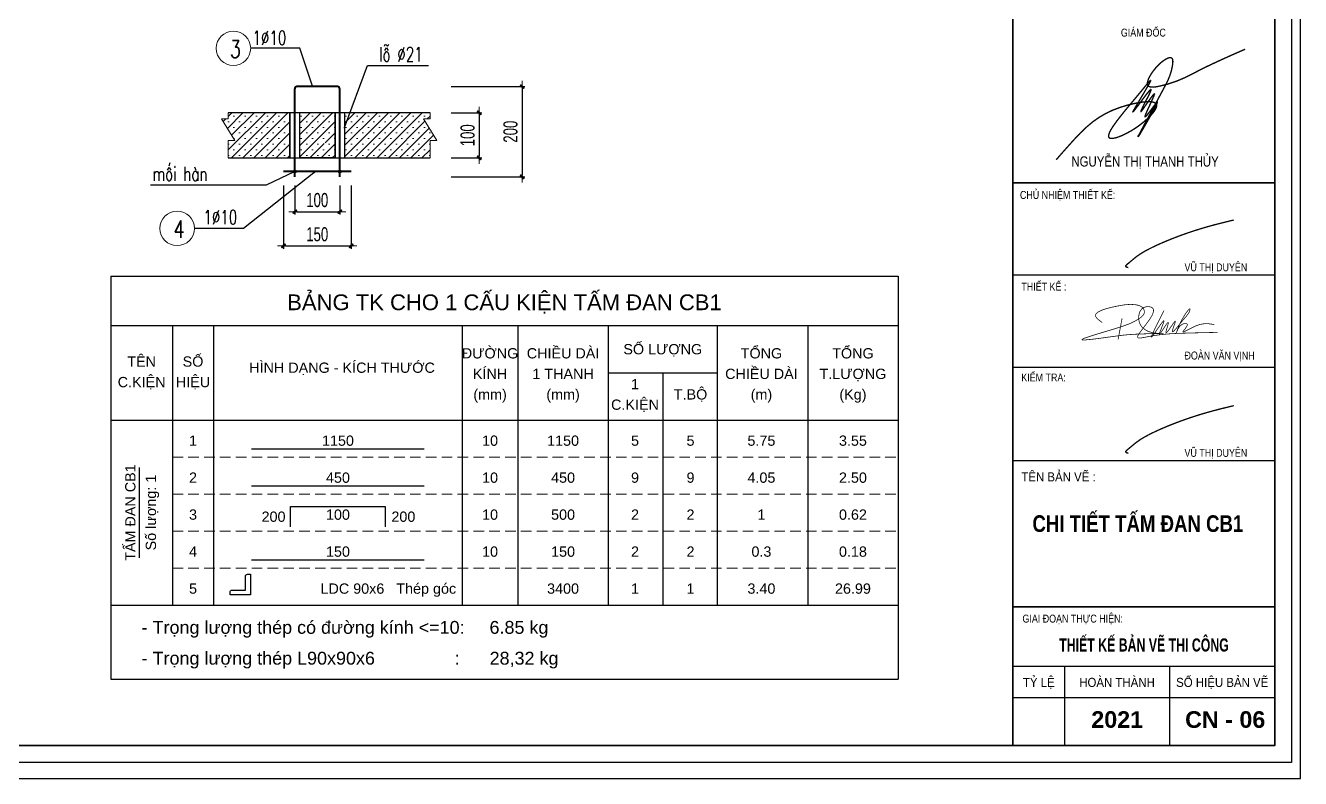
# Model space of a CAD drawing. Header units: inches. Extents: x -676 to 53517, y -16349 to 46516.
# Drawn here: x 47514 to 52041, y -9546 to -6871 of the extents above; entities that cross this region are included whole.
import ezdxf
from ezdxf.enums import TextEntityAlignment as Align

# ---------------------------------------------------------------- set-up
doc = ezdxf.new("R2010")
doc.units = ezdxf.units.IN
doc.header["$MEASUREMENT"] = 0
doc.linetypes.add('HIDDEN', pattern=[0.375, 0.25, -0.125])
for name, color, linetype in [('BT7-THAY', 7, 'Continuous'), ('ENTTNTHIETKE1', 2, 'Continuous'), ('GHICHU', 7, 'Continuous'), ('KHUNGTEN', 5, 'Continuous'), ('T.bao', 6, 'Continuous'), ('TXT', 5, 'Continuous')]:
    doc.layers.add(name, color=color, linetype=linetype)
for name, color, linetype, lineweight in [('ISO', 153, 'Continuous', 13), ('LC Dim', 8, 'Continuous', 18), ('LC Hatch', 252, 'Continuous', 9), ('LC ISO', 153, 'Continuous', 13), ('LC MANH DUT', 35, 'HIDDEN', 5), ('LC Net dam 1', 30, 'Continuous', 30), ('LC Net dam2', 6, 'Continuous', 40), ('LC Net manh', 9, 'Continuous', 5), ('LC Net thay', 7, 'Continuous', 25), ('LC Text1', 3, 'Continuous', 20), ('LC Text2', 7, 'Continuous', 25), ('THEP', 1, 'Continuous', 35)]:
    doc.layers.add(name, color=color, linetype=linetype, lineweight=lineweight)
doc.styles.add('Hoa', font='micross.ttf')
doc.styles.add('HOATBIF', font='hoatbif.shx', dxfattribs={"width": 0.7})
doc.styles.add('LC 3', font='vnsimli.shx', dxfattribs={"width": 0.75})
doc.styles.add('T2', font='', dxfattribs={"width": 0.8})
doc.styles.add('THANG2', font='')
doc.styles.add('THUONG', font='', dxfattribs={"height": 40})
doc.styles.add('VnAvantH-B', font='')
doc.styles.get('T2').set_extended_font_data('.VnArialH')
doc.styles.get('THANG2').set_extended_font_data('.VnHelvetInsH', bold=True)
doc.styles.get('THUONG').set_extended_font_data('.VnArial')
doc.styles.get('VnAvantH-B').set_extended_font_data('.VnAvantH', bold=True)
doc.dimstyles.new('1-100(1-25)', dxfattribs={"dimscale": 25, "dimtxt": 2.5, "dimasz": 0.35, "dimexe": 0.5, "dimexo": 0, "dimgap": 0.8, "dimtad": 1, "dimdec": 0, "dimzin": 0, "dimdsep": 46, "dimtxsty": 'HOATBIF', "dimblk1": 'DOT', "dimblk2": 'DOT', "dimsah": 1, "dimcen": -1, "dimdle": 1, "dimclrd": 256, "dimclre": 256, "dimclrt": 4, "dimadec": 3, "dimazin": 2, "dimtfac": 0.333333, "dimtdec": 0, "dimtix": 1, "dimtmove": 2, "dimatfit": 3, "dimldrblk": 'DOT', "dimfxl": 1, "dimtvp": 0.833333, "dimtolj": 1, "dimtzin": 0, "dimarcsym": 0})

# ---------------------------------------------------------------- blocks, each defined once
blk = doc.blocks.new('DOT')
at = {"layer": 'LC Dim'}
blk.add_line((-3, 0), (3, 0), dxfattribs=at)
at = {"layer": 'LC Dim', "color": 4}
blk.add_line((-1, -1), (1, 1), dxfattribs=at)
blk.add_lwpolyline([(0.5, 1), (-1, -0.5), (-0.5, -1), (1, 0.5)], close=True, dxfattribs=at)
blk = doc.blocks.new('*D814')
at = {"layer": 'Defpoints', "color": 0, "transparency": 16777216}
for p in [(49025.4, -7181.2), (49025.4, -7341.2), (49124.9, -7341.2)]:
    blk.add_point(p, dxfattribs=at)
at = {"layer": 'LC Dim', "lineweight": -2, "transparency": 16777216}
for p, q in [((49025.4, -7181.2), (49134.9, -7181.2)), ((49124.9, -7188.2), (49124.9, -7334.2)), ((49025.4, -7341.2), (49134.9, -7341.2))]:
    blk.add_line(p, q, dxfattribs=at)
at = {"layer": 'LC Dim', "lineweight": -2, "transparency": 16777216, "xscale": 7, "yscale": 7, "zscale": 7}
for p, rotation in [((49124.9, -7181.2), 90), ((49124.9, -7341.2), 270)]:
    blk.add_blockref('DOT', p, dxfattribs=dict(at, rotation=rotation))
at = {"layer": 'LC Dim', "color": 4, "transparency": 16777216, "insert": (49083.9, -7261.2), "char_height": 50, "attachment_point": 5, "rotation": 90, "style": 'HOATBIF'}
blk.add_mtext('\\A1;100', dxfattribs=at)
blk = doc.blocks.new('_Dot')
at = {"color": 0, "linetype": 'ByBlock', "lineweight": -2}
blk.add_line((-0.5, 0), (-1, 0), dxfattribs=at)
at = {"color": 0, "linetype": 'ByBlock', "const_width": 0.5}
blk.add_lwpolyline([(-0.25, 0, 1), (0.25, 0, 1)], format="xyb", close=True, dxfattribs=at)
blk = doc.blocks.new('*D781')
at = {"layer": 'Defpoints', "color": 0, "transparency": 16777216}
for p in [(49025.4, -7088.5), (49025.4, -7408.5), (49277.3, -7408.5)]:
    blk.add_point(p, dxfattribs=at)
at = {"layer": 'LC Dim', "lineweight": -2, "transparency": 16777216}
for p, q in [((49025.4, -7088.5), (49287.3, -7088.5)), ((49277.3, -7095.5), (49277.3, -7401.5)), ((49025.4, -7408.5), (49287.3, -7408.5))]:
    blk.add_line(p, q, dxfattribs=at)
at = {"layer": 'LC Dim', "lineweight": -2, "transparency": 16777216, "xscale": 7, "yscale": 7, "zscale": 7}
for p, rotation in [((49277.3, -7088.5), 90), ((49277.3, -7408.5), 270)]:
    blk.add_blockref('DOT', p, dxfattribs=dict(at, rotation=rotation))
at = {"layer": 'LC Dim', "color": 4, "transparency": 16777216, "insert": (49236.3, -7248.5), "char_height": 50, "attachment_point": 5, "rotation": 90, "style": 'HOATBIF'}
blk.add_mtext('\\A1;200', dxfattribs=at)
blk = doc.blocks.new('*D782')
at = {"layer": 'Defpoints', "color": 0, "transparency": 16777216}
for p in [(48470, -7439.6), (48630, -7439.6), (48630, -7532.6)]:
    blk.add_point(p, dxfattribs=at)
at = {"layer": 'LC Dim', "lineweight": -2, "transparency": 16777216}
for p, q in [((48470, -7439.6), (48470, -7542.6)), ((48630, -7439.6), (48630, -7542.6)), ((48477, -7532.6), (48623, -7532.6))]:
    blk.add_line(p, q, dxfattribs=at)
at = {"layer": 'LC Dim', "lineweight": -2, "transparency": 16777216, "xscale": 7, "yscale": 7, "zscale": 7, "rotation": 180}
blk.add_blockref('DOT', (48470, -7532.6), dxfattribs=at)
at = {"layer": 'LC Dim', "lineweight": -2, "transparency": 16777216, "xscale": 7, "yscale": 7, "zscale": 7}
blk.add_blockref('DOT', (48630, -7532.6), dxfattribs=at)
at = {"layer": 'LC Dim', "color": 4, "transparency": 16777216, "insert": (48550, -7491.6), "char_height": 50, "attachment_point": 5, "style": 'HOATBIF'}
blk.add_mtext('\\A1;100', dxfattribs=at)
blk = doc.blocks.new('*D783')
at = {"layer": 'Defpoints', "color": 0, "transparency": 16777216}
for p in [(48430, -7439.6), (48670, -7439.6), (48670, -7654.1)]:
    blk.add_point(p, dxfattribs=at)
at = {"layer": 'LC Dim', "lineweight": -2, "transparency": 16777216}
for p, q in [((48430, -7439.6), (48430, -7664.1)), ((48670, -7439.6), (48670, -7664.1)), ((48437, -7654.1), (48663, -7654.1))]:
    blk.add_line(p, q, dxfattribs=at)
at = {"layer": 'LC Dim', "lineweight": -2, "transparency": 16777216, "xscale": 7, "yscale": 7, "zscale": 7, "rotation": 180}
blk.add_blockref('DOT', (48430, -7654.1), dxfattribs=at)
at = {"layer": 'LC Dim', "lineweight": -2, "transparency": 16777216, "xscale": 7, "yscale": 7, "zscale": 7}
blk.add_blockref('DOT', (48670, -7654.1), dxfattribs=at)
at = {"layer": 'LC Dim', "color": 4, "transparency": 16777216, "insert": (48550, -7613.1), "char_height": 50, "attachment_point": 5, "style": 'HOATBIF'}
blk.add_mtext('\\A1;150', dxfattribs=at)
blk = doc.blocks.new('chu ki Miss Duyen')
at = {"layer": 'ISO', "ltscale": 2, "const_width": 40}
blk.add_lwpolyline([(843, 225), (838, 225), (836, 225), (834, 225), (832, 225), (830, 226), (828, 226), (827, 226), (826, 226), (825, 226), (824, 226), (823, 226), (821, 226), (820, 227), (819, 227), (818, 227), (817, 227), (816, 227), (815, 227), (814, 227), (813, 228), (812, 228), (810, 228), (809, 228), (808, 228), (807, 229), (806, 229), (805, 229), (804, 229), (803, 230), (801, 230), (800, 230), (799, 230), (798, 231), (797, 231), (795, 231), (794, 232), (793, 232), (792, 232), (791, 233), (789, 233), (788, 233), (787, 234), (786, 234), (785, 235), (783, 235), (782, 235), (781, 236), (780, 236), (779, 237), (778, 237), (777, 238), (776, 238), (776, 238), (775, 238), (775, 239), (774, 239), (774, 239), (773, 239), (773, 240), (772, 240), (771, 240), (771, 240), (770, 241), (770, 241), (769, 241), (769, 242), (768, 242), (768, 242), (767, 242), (767, 243), (766, 243), (766, 243), (765, 244), (765, 244), (765, 244), (764, 245), (764, 245), (763, 245), (763, 246), (762, 246), (762, 246), (762, 247), (761, 247), (761, 247), (760, 248), (760, 248), (760, 248), (759, 249), (759, 249), (759, 249), (758, 250), (758, 250), (758, 250), (758, 251), (757, 251), (757, 251), (757, 252), (756, 252), (756, 253), (756, 253), (756, 253), (756, 254), (755, 254), (755, 255), (755, 255), (755, 255), (755, 256), (755, 256), (754, 257), (754, 257), (754, 257), (754, 258), (754, 258), (754, 259), (754, 259), (754, 260), (754, 260), (754, 260), (754, 261), (754, 261), (754, 262), (754, 262), (754, 263), (754, 263), (754, 263), (754, 264), (754, 264), (754, 265), (754, 265), (754, 266), (754, 266), (754, 267), (754, 267), (755, 268), (755, 268), (755, 269), (755, 269), (755, 270), (755, 270), (755, 270), (756, 271), (756, 271), (756, 272), (756, 272), (756, 273), (757, 273), (757, 274), (757, 274), (757, 275), (758, 275), (758, 276), (758, 276), (758, 277), (759, 277), (759, 278), (759, 278), (759, 279), (760, 279), (760, 280), (760, 280), (761, 281), (761, 281), (761, 282), (762, 282), (762, 283), (762, 283), (763, 284), (763, 284), (763, 285), (764, 285), (764, 286), (764, 286), (765, 287), (766, 288), (767, 289), (767, 290), (768, 291), (769, 293), (770, 294), (771, 295), (771, 296), (772, 297), (773, 298), (774, 299), (775, 300), (776, 301), (777, 302), (778, 303), (778, 304), (780, 306), (781, 307), (782, 308), (783, 309), (784, 310), (785, 311), (786, 312), (786, 312), (787, 313), (788, 314), (789, 315), (790, 316), (791, 317), (792, 318), (792, 319), (793, 320), (794, 321), (795, 322), (796, 323), (797, 324), (797, 324), (798, 325), (799, 326), (800, 327), (801, 328), (801, 329), (802, 330), (803, 330), (804, 331), (805, 332), (805, 333), (806, 334), (807, 335), (808, 336), (808, 336), (809, 337), (810, 338), (811, 339), (811, 340), (812, 340), (813, 341), (814, 343), (816, 344), (817, 346), (819, 348), (820, 349), (822, 351), (823, 352), (824, 354), (826, 355), (827, 357), (829, 358), (830, 360), (831, 361), (834, 364), (840, 370), (842, 372), (845, 376), (848, 379), (851, 382), (853, 386), (856, 389), (859, 392), (862, 395), (865, 398), (867, 401), (870, 404), (873, 407), (876, 411), (879, 414), (882, 417), (885, 420), (887, 423), (890, 427), (893, 430), (896, 433), (899, 436), (902, 440), (905, 443), (908, 446), (911, 449), (914, 453), (917, 456), (920, 459), (923, 462), (926, 466), (928, 469), (931, 472), (934, 476), (937, 479), (940, 482), (943, 486), (946, 489), (949, 492), (953, 495), (956, 499), (959, 502), (962, 505), (965, 509), (968, 512), (971, 515), (974, 519), (977, 522), (980, 525), (983, 529), (986, 532), (989, 535), (992, 538), (996, 542), (999, 545), (1002, 548), (1005, 552), (1008, 555), (1011, 558), (1014, 561), (1017, 565), (1021, 568), (1024, 571), (1027, 574), (1030, 578), (1033, 581), (1036, 584), (1040, 587), (1043, 591), (1046, 594), (1049, 596), (1052, 600), (1056, 603), (1059, 606), (1062, 610), (1065, 613), (1069, 616), (1072, 619), (1075, 622), (1078, 625), (1082, 628), (1085, 631), (1088, 634), (1091, 637), (1095, 640), (1098, 643), (1101, 646), (1105, 649), (1108, 652), (1111, 655), (1114, 658), (1118, 661), (1121, 664), (1124, 667), (1128, 670), (1131, 673), (1134, 676), (1138, 679), (1141, 682), (1144, 685), (1148, 688), (1151, 691), (1154, 694), (1158, 697), (1161, 700), (1165, 702), (1168, 705), (1171, 708), (1175, 711), (1178, 714), (1182, 717), (1185, 720), (1188, 722), (1192, 725), (1195, 728), (1199, 731), (1202, 734), (1205, 736), (1209, 739), (1212, 742), (1216, 745), (1219, 747), (1223, 750), (1226, 753), (1229, 756), (1233, 758), (1236, 761), (1240, 764), (1243, 767), (1247, 769), (1250, 772), (1254, 775), (1257, 777), (1261, 780), (1264, 783), (1268, 785), (1271, 788), (1275, 791), (1278, 793), (1282, 796), (1285, 799), (1289, 801), (1292, 804), (1296, 807), (1299, 809), (1303, 812), (1306, 815), (1310, 817), (1313, 820), (1317, 822), (1320, 825), (1324, 828), (1327, 830), (1331, 833), (1335, 835), (1338, 838), (1342, 840), (1345, 843), (1349, 846), (1352, 848), (1356, 851), (1360, 853), (1363, 856), (1367, 858), (1370, 861), (1374, 863), (1377, 866), (1381, 868), (1385, 871), (1392, 876), (1399, 881), (1406, 886), (1413, 891), (1421, 896), (1428, 901), (1435, 906), (1442, 911), (1447, 915), (1457, 921), (1464, 926), (1471, 931), (1479, 936), (1486, 941), (1493, 946), (1501, 950), (1508, 955), (1515, 960), (1523, 965), (1530, 970), (1537, 975), (1545, 980), (1552, 984), (1559, 989), (1567, 994), (1574, 999), (1582, 1004), (1589, 1008), (1596, 1013), (1604, 1018), (1611, 1023), (1619, 1028), (1626, 1032), (1634, 1037), (1641, 1042), (1648, 1046), (1656, 1051), (1663, 1056), (1671, 1061), (1678, 1065), (1686, 1070), (1693, 1075), (1701, 1079), (1708, 1084), (1716, 1089), (1723, 1093), (1731, 1098), (1738, 1103), (1746, 1107), (1753, 1112), (1761, 1116), (1769, 1121), (1776, 1126), (1784, 1130), (1791, 1135), (1799, 1139), (1806, 1144), (1814, 1148), (1822, 1153), (1829, 1158), (1837, 1162), (1844, 1167), (1852, 1171), (1860, 1176), (1867, 1180), (1875, 1185), (1882, 1189), (1890, 1194), (1898, 1198), (1905, 1203), (1913, 1207), (1921, 1212), (1928, 1216), (1936, 1220), (1943, 1225), (1951, 1229), (1959, 1234), (1964, 1237), (1974, 1243), (1982, 1247), (1989, 1251), (1997, 1256), (2005, 1260), (2012, 1265), (2020, 1269), (2028, 1273), (2036, 1278), (2043, 1282), (2051, 1286), (2059, 1291), (2066, 1295), (2074, 1299), (2082, 1304), (2089, 1308), (2097, 1312), (2105, 1317), (2113, 1321), (2120, 1325), (2128, 1330), (2136, 1334), (2144, 1338), (2151, 1342), (2159, 1347), (2167, 1351), (2175, 1355), (2182, 1359), (2190, 1364), (2198, 1368), (2206, 1372), (2213, 1376), (2221, 1381), (2229, 1385), (2237, 1389), (2244, 1393), (2252, 1397), (2260, 1402), (2268, 1406), (2276, 1410), (2283, 1414), (2291, 1418), (2299, 1422), (2307, 1426), (2315, 1431), (2322, 1435), (2330, 1439), (2338, 1443), (2346, 1447), (2354, 1451), (2361, 1455), (2369, 1459), (2377, 1464), (2385, 1468), (2393, 1472), (2401, 1476), (2408, 1480), (2416, 1484), (2424, 1488), (2432, 1492), (2440, 1496), (2448, 1500), (2456, 1504), (2463, 1508), (2471, 1512), (2479, 1516), (2487, 1520), (2495, 1524), (2503, 1528), (2511, 1532), (2519, 1536), (2526, 1540), (2534, 1544), (2542, 1548), (2550, 1552), (2558, 1556), (2566, 1560), (2574, 1564), (2582, 1568), (2590, 1572), (2598, 1575), (2606, 1579), (2613, 1583), (2621, 1587), (2629, 1591), (2637, 1595), (2645, 1599), (2653, 1603), (2661, 1607), (2669, 1610), (2677, 1614), (2685, 1618), (2693, 1622), (2701, 1626), (2709, 1630), (2717, 1633), (2725, 1637), (2733, 1641), (2741, 1645), (2749, 1649), (2756, 1652), (2764, 1656), (2772, 1660), (2780, 1664), (2788, 1668), (2796, 1671), (2804, 1675), (2812, 1679), (2820, 1683), (2828, 1686), (2836, 1690), (2844, 1694), (2852, 1698), (2860, 1701), (2868, 1705), (2876, 1709), (2884, 1712), (2892, 1716), (2900, 1720), (2908, 1723), (2916, 1727), (2925, 1731), (2933, 1734), (2941, 1738), (2949, 1742), (2957, 1745), (2965, 1749), (2973, 1753), (2981, 1756), (2989, 1760), (2997, 1763), (3005, 1767), (3013, 1771), (3021, 1774), (3029, 1778), (3037, 1781), (3045, 1785), (3053, 1789), (3061, 1792), (3069, 1796), (3078, 1799), (3086, 1803), (3094, 1806), (3102, 1810), (3110, 1813), (3118, 1817), (3126, 1820), (3134, 1824), (3142, 1827), (3150, 1831), (3156, 1833), (3167, 1838), (3175, 1841), (3183, 1845), (3191, 1848), (3199, 1852), (3207, 1855), (3215, 1859), (3223, 1862), (3232, 1866), (3240, 1869), (3248, 1873), (3256, 1876), (3264, 1879), (3272, 1883), (3280, 1886), (3288, 1890), (3297, 1893), (3305, 1896), (3313, 1900), (3321, 1903), (3329, 1907), (3337, 1910), (3345, 1913), (3354, 1917), (3362, 1920), (3370, 1923), (3378, 1927), (3386, 1930), (3394, 1933), (3403, 1937), (3411, 1940), (3419, 1944), (3427, 1947), (3435, 1950), (3452, 1957), (3468, 1963), (3484, 1970), (3501, 1977), (3517, 1983), (3534, 1990), (3550, 1996), (3566, 2003), (3583, 2009), (3599, 2016), (3616, 2022), (3632, 2029), (3648, 2035), (3665, 2042), (3681, 2048), (3698, 2055), (3714, 2061), (3731, 2068), (3747, 2074), (3763, 2081), (3780, 2087), (3796, 2093), (3813, 2100), (3828, 2106)], dxfattribs=at)
blk = doc.blocks.new('doan van vinh')
at = {"layer": 'LC ISO', "const_width": 30}
for points in [[(-1826, 454), (-1884, 496), (-1940, 539), (-1991, 580), (-2035, 621), (-2054, 641), (-2069, 661), (-2082, 681), (-2094, 703), (-2098, 718), (-2101, 737), (-2100, 755), (-2097, 773), (-2090, 790), (-2080, 807), (-2067, 823), (-2052, 840), (-2034, 855), (-2013, 871), (-1991, 886), (-1966, 901), (-1911, 929), (-1850, 956), (-1782, 981), (-1710, 1005), (-1635, 1028), (-1557, 1049), (-1400, 1087), (-1322, 1104), (-1246, 1120), (-1179, 1133), (-1106, 1147), (-1041, 1158), (-980, 1168), (-921, 1177), (-863, 1183), (-750, 1191), (-694, 1193), (-636, 1192), (-577, 1189), (-541, 1186), (-453, 1176), (-390, 1164), (-329, 1147), (-300, 1137), (-272, 1124), (-245, 1109), (-221, 1092), (-198, 1073), (-177, 1052), (-162, 1032), (-143, 1001), (-131, 972), (-122, 943), (-117, 912), (-115, 883), (-116, 868), (-126, 826), (-137, 799), (-152, 774), (-169, 750), (-190, 727), (-237, 684), (-289, 645), (-344, 608), (-397, 575), (-449, 543), (-501, 514), (-603, 462), (-706, 415), (-813, 372), (-869, 351), (-927, 330), (-988, 309), (-1076, 280), (-1119, 267), (-1189, 244), (-1262, 222), (-1337, 199), (-1492, 151), (-1809, 56), (-1964, 9), (-2039, -14), (-2112, -36), (-2182, -58), (-2250, -79), (-2313, -99), (-2373, -118), (-2428, -137), (-2478, -154), (-2523, -171), (-2562, -186), (-2595, -199), (-2622, -212), (-2641, -223), (-2652, -232), (-2656, -239), (-2655, -243), (-2651, -245), (-2645, -247), (-2638, -249), (-2616, -251), (-2586, -252), (-2549, -251), (-2506, -249), (-2456, -245), (-2402, -240), (-2342, -234), (-2278, -227), (-2211, -220), (-2141, -211), (-2068, -202), (-1917, -183), (-1764, -162), (-1612, -141), (-1539, -131), (-1467, -121), (-1394, -111), (-1334, -103), (-1272, -95), (-1213, -87), (-1101, -72), (-994, -60), (-891, -48), (-786, -39), (-677, -30), (-619, -26), (-560, -22), (-497, -19), (-432, -16), (-363, -13), (-290, -10), (-173, -5), (-131, -4), (-44, -1), (44, 1), (221, 6), (306, 8), (386, 10), (459, 11), (493, 12), (524, 13), (553, 13), (579, 14), (602, 14), (622, 15), (638, 15), (651, 15), (659, 15), (664, 15), (664, 15), (660, 15), (655, 15), (637, 14), (619, 14), (597, 14), (572, 14), (543, 14), (512, 15), (478, 16), (407, 20), (331, 27), (244, 40), (182, 54), (113, 73), (47, 97), (-14, 126), (-71, 158), (-123, 195), (-171, 235), (-213, 279), (-250, 327), (-281, 378), (-307, 432), (-326, 490), (-343, 574), (-347, 614), (-347, 680), (-340, 746), (-326, 811), (-306, 873), (-293, 903), (-278, 931), (-261, 958), (-243, 983), (-222, 1006), (-200, 1027), (-176, 1046), (-150, 1062), (-123, 1075), (-92, 1086), (-61, 1094), (-29, 1099), (4, 1102), (36, 1103), (68, 1101), (98, 1097), (127, 1091), (153, 1083), (169, 1077), (196, 1063), (213, 1050), (227, 1035), (239, 1020), (247, 1002), (253, 984), (256, 964), (257, 942), (255, 920), (252, 896), (246, 872), (238, 846), (228, 819), (202, 763), (171, 703), (133, 641), (91, 576), (45, 509), (-4, 441), (-109, 301), (-229, 144), (-268, 92), (-316, 25), (-337, -6), (-355, -36), (-370, -63), (-381, -88), (-388, -111), (-390, -130), (-387, -146), (-382, -155), (-364, -167), (-344, -172), (-319, -174), (-291, -173), (-259, -170), (-224, -166), (-73, -138), (3, -123), (76, -109), (148, -97), (217, -85), (284, -74), (413, -55), (535, -38), (653, -25), (766, -14), (876, -5), (984, 3), (1198, 14), (1364, 20), (1527, 25), (1641, 29), (1875, 35), (2116, 41), (2361, 47), (2860, 57)], [(-1022, 624), (-1037, 546), (-1051, 468), (-1066, 391), (-1081, 313), (-1096, 235), (-1110, 157), (-1125, 79), (-1140, 1), (-1155, -76), (-1170, -154), (-1184, -232)], [(680, 940), (620, 821), (561, 704), (503, 589), (447, 478), (421, 424), (395, 372), (370, 322), (346, 273), (323, 226), (302, 181), (282, 139), (263, 99), (245, 61), (230, 27), (216, -5), (203, -34), (193, -59), (184, -81), (178, -100), (174, -114), (172, -125), (172, -132), (175, -134), (180, -133), (184, -130), (188, -126), (193, -121), (198, -115), (205, -108), (212, -99), (220, -89), (224, -84), (237, -66), (247, -52), (269, -22), (293, 12), (318, 49), (345, 88), (373, 130), (431, 215), (489, 299), (517, 339), (545, 377), (570, 412), (594, 444), (616, 471), (626, 484), (635, 494), (643, 504), (651, 512), (658, 518), (664, 523), (669, 527), (674, 528), (677, 528), (679, 525), (680, 521), (680, 514), (679, 506), (677, 496), (674, 483), (669, 469), (664, 454), (659, 436), (645, 398), (629, 356), (611, 311), (593, 265), (556, 172), (538, 128), (522, 87), (515, 68), (509, 50), (503, 34), (498, 19), (494, 6), (491, -5), (489, -14), (488, -21), (488, -26), (490, -28), (491, -28), (497, -25), (502, -19), (509, -11), (517, -2), (526, 10), (535, 24), (546, 39), (558, 56), (570, 74), (596, 113), (624, 155), (682, 244), (712, 288), (740, 329), (767, 368), (779, 385), (791, 401), (802, 415), (813, 428), (822, 439), (831, 447), (838, 454), (845, 458), (850, 459), (854, 458), (856, 455), (857, 447), (856, 437), (855, 425), (852, 410), (848, 394), (844, 376), (839, 356), (826, 313), (813, 267), (799, 221), (786, 175), (775, 133), (770, 114), (766, 97), (763, 81), (761, 68), (761, 57), (761, 48), (763, 43), (767, 40), (772, 40), (778, 43), (785, 49), (794, 57), (804, 67), (815, 79), (826, 93), (839, 108), (852, 125), (866, 144), (895, 183), (925, 226), (987, 315), (1017, 358), (1045, 399), (1059, 418), (1072, 435), (1084, 452), (1095, 466), (1105, 479), (1115, 491), (1123, 500), (1130, 506), (1135, 511), (1140, 513), (1142, 512), (1144, 508), (1144, 501), (1142, 492), (1140, 480), (1136, 467), (1131, 451), (1126, 434), (1120, 416), (1113, 396), (1098, 354), (1082, 309), (1066, 264), (1051, 221), (1037, 180), (1032, 162), (1027, 144), (1023, 129), (1021, 115), (1019, 100), (1019, 94), (1020, 87), (1022, 82), (1026, 79), (1030, 79), (1036, 80), (1043, 83), (1051, 88), (1060, 94), (1069, 102), (1080, 111), (1091, 122), (1103, 134), (1129, 162), (1157, 194), (1186, 229), (1218, 266), (1283, 346), (1348, 428), (1380, 468), (1411, 506), (1451, 554), (1467, 573), (1492, 602), (1515, 629), (1560, 678), (1582, 703), (1624, 754), (1644, 781), (1664, 810), (1683, 841), (1701, 875), (1711, 897), (1730, 948), (1735, 965), (1739, 980), (1741, 990), (1741, 1002), (1740, 1009), (1737, 1013), (1732, 1014), (1727, 1013), (1719, 1009), (1711, 1003), (1701, 995), (1691, 985), (1679, 973), (1666, 959), (1653, 943), (1639, 926), (1625, 908), (1609, 888), (1578, 844), (1545, 797), (1512, 747), (1480, 695), (1459, 660), (1419, 589), (1391, 536), (1364, 483), (1340, 432), (1317, 382), (1295, 334), (1276, 288), (1258, 244), (1242, 204), (1228, 167), (1216, 133), (1206, 104), (1198, 79), (1194, 69), (1192, 59), (1189, 51), (1187, 45), (1186, 40), (1185, 36), (1185, 34), (1185, 33), (1185, 34), (1187, 37), (1189, 44), (1190, 48), (1193, 56), (1197, 65), (1200, 76), (1205, 88), (1216, 116), (1229, 147), (1245, 181), (1264, 216), (1286, 252), (1311, 286), (1339, 319), (1371, 348), (1388, 361), (1406, 374), (1425, 384), (1450, 396), (1465, 401), (1487, 407), (1508, 412), (1529, 414), (1549, 415), (1569, 415), (1586, 412), (1601, 407), (1613, 401), (1623, 392), (1628, 383), (1631, 371), (1630, 358), (1627, 343), (1621, 327), (1613, 310), (1603, 293), (1592, 275), (1566, 238), (1538, 201), (1510, 166), (1497, 150), (1485, 135), (1474, 121), (1465, 109), (1456, 93), (1453, 89), (1451, 82), (1451, 77), (1453, 74), (1457, 72), (1463, 72), (1471, 74), (1481, 76), (1492, 81), (1505, 86), (1519, 92), (1535, 100), (1552, 108), (1590, 127), (1631, 149), (1676, 173), (1723, 198), (1771, 223), (1869, 272), (1914, 293), (1964, 315), (2009, 333), (2053, 349), (2095, 363), (2136, 375), (2176, 385), (2214, 393), (2252, 399), (2288, 404), (2323, 408), (2358, 410), (2391, 411), (2424, 411), (2487, 408), (2549, 402), (2608, 393), (2725, 371)]]:
    blk.add_lwpolyline(points, dxfattribs=at)
blk = doc.blocks.new('nguyen thi thanh thuy')
at = {"layer": 'ISO', "ltscale": 2, "const_width": 40}
blk.add_lwpolyline([(-2685, -1690, -0.006388), (-2178, -1117, -0.008557), (-1977, -905, -0.017087), (-1770, -708, -0.102087), (-833, -161, -0.039833), (-270, -16, -0.020512), (-90, 8, -0.044497), (98, 9, -0.05587), (182, -8, -0.113633), (236, -42, -0.176433), (258, -92, -0.077033), (254, -135, -0.069534), (223, -210, -0.038569), (166, -296, -0.030368), (57, -421, -0.082382), (-675, -942, -0.035158), (-905, -1035, -0.04441), (-1026, -1062, -0.066948), (-1091, -1062, -0.143409), (-1132, -1043, -0.176131), (-1149, -1007, -0.069024), (-1148, -973, -0.059887), (-1131, -911, -0.036714), (-1079, -807, -0.019023), (-1000, -683, -0.011006), (-898, -542, -0.01042), (-645, -222, 0.001355), (-76, 463, -0.031231), (69, 631, -0.180623), (82, 640, -0.602198), (84, 631, -0.055981), (56, 570, -0.010846), (-28, 418, 0.000464), (-371, -161, 0.02324), (-439, -286, 1.627113), (-437, -292, 0.049833), (-397, -245, 0.005496), (-91, 162, -0.011697), (26, 311, -0.051381), (82, 370, -0.288592), (95, 376, -0.379106), (97, 362, -0.040394), (80, 315, -0.015043), (4, 153, 0.026859), (-200, -261, 0.160173), (-204, -278, 0.62441), (-195, -273, 0.034188), (-141, -204, -0.015387), (148, 200, -0.034245), (183, 240, -0.377171), (195, 246, -0.275743), (195, 230, -0.039705), (162, 143, -0.007154), (29, -150, 0.010269), (-53, -335, 0.059207), (-81, -418, 0.494242), (-78, -431, 0.209425), (-61, -421, 0.031522), (-22, -378, 0.012151), (92, -232, -0.015412), (249, -26, -0.066877), (274, -2, -1.012313), (279, -8, -0.055225), (269, -38, -0.019501), (211, -159, -0.008968), (2, -538, -0.00525), (-207, -898, -0.041875), (-284, -1018, -0.365695), (-264, -970, -0.007459), (-39, -543, 0.000828), (491, 447, 0.016244), (598, 659, 0.05881), (711, 1009, 0.039413), (734, 1174, 0.060004), (730, 1242, 0.240646), (692, 1298, 0.134453), (647, 1305, 0.071372), (590, 1291, 0.040684), (523, 1258, 0.056501), (335, 1112, 0.071752), (65, 772, 0.045704), (5, 642, 0.058573), (-12, 565, 0.116475), (-5, 505, 0.165912), (30, 466, 0.096245), (88, 446, 0.048338), (165, 443, 0.036618), (301, 460, 0.062636), (1097, 724, 0.01049), (1469, 913, -0.006081), (1725, 1041, -0.007252), (2275, 1297, -0.003845), (2852, 1552)], format="xyb", dxfattribs=at)
blk = doc.blocks.new('khung vpn')
at = {"layer": 'Defpoints'}
for p, q in [((52556.46, -4235.276), (52556.46, -4195.446)), ((52498.758, -4235.276), (52556.46, -4235.276))]:
    blk.add_line(p, q, dxfattribs=at)
at = {"layer": 'KHUNGTEN'}
blk.add_lwpolyline([(52556.243, -4234.885), (52502.048, -4234.885), (52502.048, -4195.662), (52556.243, -4195.662)], close=True, dxfattribs=at)
at = {"layer": 'T.bao'}
for p, q in [((52549.443, -4222.987), (52555.832, -4222.987)), ((52549.443, -4225.241), (52555.832, -4225.241)), ((52549.443, -4227.516), (52555.832, -4227.516)), ((52549.443, -4232.534), (52555.832, -4232.534)), ((52550.703, -4232.534), (52550.703, -4234.474)), ((52553.267, -4232.534), (52553.267, -4234.474)), ((52549.443, -4233.296), (52555.832, -4233.296))]:
    blk.add_line(p, q, dxfattribs=at)
at = {"layer": 'THEP'}
for p, q in [((52549.443, -4220.741), (52555.832, -4220.741)), ((52549.443, -4231.083), (52555.832, -4231.083))]:
    blk.add_line(p, q, dxfattribs=at)
for points in [[(52555.832, -4234.474), (52502.459, -4234.474), (52502.459, -4196.073), (52555.832, -4196.073)], [(52555.832, -4196.073), (52555.832, -4234.474), (52549.443, -4234.474), (52549.443, -4196.073)]]:
    blk.add_lwpolyline(points, close=True, dxfattribs=at)
at = {"layer": 'TXT', "linetype": 'Continuous'}
blk.add_line((52555.832, -4196.073), (52555.832, -4234.474), dxfattribs=at)
at = {"layer": 'ISO', "xscale": 0.0007999999999999995, "yscale": 0.0007999999999999995, "zscale": 0.0007999999999999995, "rotation": 352.0676215534355}
for p in [(52551.569, -4222.893), (52551.569, -4227.423)]:
    blk.add_blockref('chu ki Miss Duyen', p, dxfattribs=at)
at = {"layer": 'LC Net dam 1'}
for name, p, xscale, yscale, zscale in [('nguyen thi thanh thuy', (52552.735, -4218.771), 0.0008320000000000002, 0.0008320000000000002, 0.0008320000000000002), ('doan van vinh', (52552.721, -4224.423), 0.0006, 0.0006, 0.0006)]:
    blk.add_blockref(name, p, dxfattribs=dict(at, xscale=xscale, yscale=yscale, zscale=zscale))
at = {"layer": 'BT7-THAY', "linetype": 'ByBlock', "style": 'VnAvantH-B', "width": 0.7}
blk.add_text('thiÕt kÕ b¶n vÏ thi c«ng', height=0.32076, dxfattribs=at).set_placement((52552.643, -4232.177), align=Align.CENTER)
at = {"layer": 'TXT', "linetype": 'Continuous', "style": 'T2'}
for s, height, width, p in [('gi¸m ®èc', 0.1941, 0.8, (52552.079, -4217.171)), ('chñ nhiÖm thiÕt kÕ:', 0.19408, 0.8, (52549.617, -4221.132)), ('vò thÞ duyªn', 0.19408, 0.8, (52553.631, -4222.897)), ('thiÕt kÕ :', 0.1941, 0.8, (52549.651, -4223.371)), ('®oµn v¨n vÞnh', 0.19408, 0.8, (52553.631, -4225.051)), ('kiÓm tra:', 0.1941, 0.8, (52549.651, -4225.587)), ('vò thÞ duyªn', 0.19408, 0.8, (52553.631, -4227.426)), ('tªn b¶n vÏ :', 0.22181, 0.9, (52549.651, -4228.026))]:
    blk.add_text(s, height=height, dxfattribs=dict(at, width=width)).set_placement(p)
for s, height, width, p in [('nguyÔn thÞ thanh thñy', 0.24954, 0.8, (52552.668, -4220.343)), ('giai ®o¹n thùc hiÖn:', 0.19408, 0.8, (52550.904, -4231.471)), ('tû lÖ', 0.2218, 0.9, (52550.076, -4233.041)), ('hoµn thµnh', 0.2218, 0.9, (52551.985, -4233.041)), ('sè hiÖu b¶n vÏ', 0.22181, 0.9, (52554.55, -4233.041))]:
    blk.add_text(s, height=height, dxfattribs=dict(at, width=width)).set_placement(p, align=Align.CENTER)

msp = doc.modelspace()

# ---------------------------------------------------------------- hatches: boundary and pattern name
at = {"layer": 'LC Hatch'}
h = msp.add_hatch(dxfattribs=at)
h.set_pattern_fill('SACNCR', color=256, scale=300, style=0)
h.set_pattern_definition([(45, (23434.85, -18787.637), (-19.887378, 19.887378), []), (45, (23454.738, -18787.637), (-19.887378, 19.887378), [0, -28.125])])
edge = h.paths.add_edge_path(flags=16)
edge.add_arc((48278.7, -7291.2), 3.75, 0, 360)
edge = h.paths.add_edge_path(flags=16)
edge.add_arc((48578.7, -7291.2), 3.75, 0, 360)
edge = h.paths.add_edge_path(flags=16)
edge.add_arc((48878.7, -7291.2), 3.75, 0, 360)
h.paths.add_polyline_path([(48453.2, -7341.2), (48453.2, -7181.2), (48233.7, -7181.2), (48233.7, -7202.8), (48210.1, -7202.8), (48257.2, -7279.5), (48233.7, -7279.5), (48233.7, -7341.2)])
edge = h.paths.add_edge_path()
edge.add_line((48613.2, -7341.2), (48613.2, -7183.2))
edge.add_arc((48578.7, -6793), 391.7, 262.2364, 275.0507, ccw=False)
edge.add_line((48525.8, -7181.2), (48486.8, -7181.2))
edge.add_line((48486.8, -7181.2), (48486.8, -7341.2))
edge.add_line((48486.8, -7341.2), (48613.2, -7341.2))
h.paths.add_polyline_path([(48646.8, -7181.2), (48646.8, -7341.2), (48950.5, -7341.2), (48950.5, -7279.5), (48974.1, -7279.5), (48927, -7202.8), (48950.5, -7202.8), (48950.5, -7181.2)])

# ---------------------------------------------------------------- linework, layer by layer
for centre in [(48252.3, -6952.3, -6.4), (48252.3, -6952.3, -4.1), (48052.5, -7592, -6.4), (48052.5, -7592, -4.1)]:
    msp.add_circle(centre, 61.3, dxfattribs=at)
at = {"layer": 'LC MANH DUT', "ltscale": 150}
for p, q in [((48035.9, -8404.4, 0), (50612.8, -8404.4, 0)), ((48035.9, -8535.8, 0), (50612.8, -8535.8, 0)), ((48035.9, -8667.2, 0), (50612.8, -8667.2, 0)), ((48035.9, -8798.6, 0), (50612.8, -8798.6, 0)), ((48035.9, -8930, 0), (50612.8, -8930, 0))]:
    msp.add_line(p, q, dxfattribs=at)
at = {"layer": 'LC Net dam 1', "elevation": 0}
for points in [[(48316.9, -8375.2), (48930.1, -8375.2)], [(48316.9, -8506.6), (48930.1, -8506.6)], [(48455.6, -8652.6), (48455.6, -8579.6), (48791.4, -8579.6), (48791.4, -8652.6)], [(48316.9, -8769.4), (48930.1, -8769.4)]]:
    msp.add_lwpolyline(points, dxfattribs=at)
msp.add_lwpolyline([(48313.3, -8820.5), (48313.3, -8893.5), (48240.3, -8893.5), (48240.3, -8884.4, -0.414214), (48247.6, -8877.1), (48295, -8877.1), (48295, -8827.8, -0.414214), (48302.3, -8820.5), (48313.3, -8820.5)], format="xyb", dxfattribs=at)
at = {"layer": 'LC Net dam2'}
for p, q in [((48470, -7408.5, 0), (48470, -7096.5, 0)), ((48622, -7088.5, 0), (48478, -7088.5, 0)), ((48630, -7408.5, 0), (48630, -7096.5, 0)), ((48670, -7389.7, 0), (48430, -7389.7, 0))]:
    msp.add_line(p, q, dxfattribs=at)
for centre, start, end in [((48478, -7096.5, 0), 90, 180), ((48622, -7096.5, 0), 0, 90)]:
    msp.add_arc(centre, 8, start, end, dxfattribs=at)
at = {"layer": 'LC Net manh', "elevation": 0}
for points in [[(48233.7, -7341.2), (48233.7, -7279.5), (48257.2, -7279.5), (48210.1, -7202.8), (48233.7, -7202.8), (48233.7, -7181.2)], [(48950.5, -7341.2), (48950.5, -7279.5), (48974.1, -7279.5), (48927, -7202.8), (48950.5, -7202.8), (48950.5, -7181.2)]]:
    msp.add_lwpolyline(points, dxfattribs=at)
at = {"layer": 'LC Net thay'}
for p, q in [((48453.2, -7181.2, 0), (48453.2, -7341.2, 0)), ((48613.2, -7181.2, 0), (48486.8, -7181.2, 0)), ((48486.8, -7181.2, 0), (48486.8, -7341.2, 0)), ((48613.2, -7181.2, 0), (48486.8, -7181.2, 0)), ((48613.2, -7181.2, 0), (48613.2, -7341.2, 0)), ((48646.8, -7181.2, 0), (48646.8, -7341.2, 0)), ((48613.2, -7341.2, 0), (48486.8, -7341.2, 0)), ((47816.9, -7762, 0), (50612.8, -7762, 0)), ((47816.9, -7762, 0), (47816.9, -9193, 0)), ((50612.8, -7762, 0), (50612.8, -9193, 0)), ((47816.9, -7937.2, 0), (50612.8, -7937.2, 0)), ((48035.9, -7937.2, 0), (48035.9, -8930, 0)), ((48181.9, -7937.2, 0), (48181.9, -8930, 0)), ((49065.2, -7937.2, 0), (49065.2, -8930, 0)), ((49262.3, -7937.2, 0), (49262.3, -8930, 0)), ((49583.5, -7937.2, 0), (49583.5, -8930, 0)), ((49970.4, -7937.2, 0), (49970.4, -8930, 0)), ((50291.6, -7937.2, 0), (50291.6, -8930, 0)), ((49583.5, -8105.1, 0), (49970.4, -8105.1, 0)), ((49776.9, -8105.1, 0), (49776.9, -8930, 0)), ((47816.9, -8273, 0), (50612.8, -8273, 0)), ((47816.9, -8930, 0), (50612.8, -8930, 0)), ((47816.9, -8930, 0), (50612.8, -8930, 0)), ((47816.9, -9193, 0), (50612.8, -9193, 0))]:
    msp.add_line(p, q, dxfattribs=at)
at = {"layer": 'LC Net thay', "elevation": 0}
for points in [[(48525.8, -7181.2), (48233.7, -7181.2)], [(48453.2, -7341.2), (48453.2, -7181.2)], [(48486.8, -7181.2), (48486.8, -7341.2)], [(48950.5, -7181.2), (48525.8, -7181.2)], [(48613.2, -7341.2), (48613.2, -7181.2)], [(48646.8, -7181.2), (48646.8, -7341.2)], [(48233.7, -7341.2), (48950.5, -7341.2)]]:
    msp.add_lwpolyline(points, dxfattribs=at)
at = {"layer": 'LC Net thay'}
for centre in [(48470, -7389.7, 0), (48630, -7389.7, 0)]:
    msp.add_circle(centre, 4.9, dxfattribs=at)
at = {"layer": 'LC Text2'}
msp.add_line((47919.1, -8762.1, 0), (47919.1, -8440.9, 0), dxfattribs=at)

# ---------------------------------------------------------------- block references
at = {"layer": 'ENTTNTHIETKE1', "color": 6, "xscale": 145.5769351531362, "yscale": 145.5769351531362, "zscale": 145.5769351531362}
msp.add_blockref('khung vpn', (-7598966.9, 607012.2, 0), dxfattribs=at)

# ---------------------------------------------------------------- texts
at = {"layer": 'GHICHU', "color": 0, "style": 'THANG2', "width": 0.8}
msp.add_text('CHI TIÕT TÊM §AN CB1', height=59.126, dxfattribs=at).set_placement((51463.9, -8670.3, 0), align=Align.CENTER)
at = {"layer": 'GHICHU', "color": 0, "style": 'THANG2'}
for s, p in [('2021', (51390.5, -9366.3, 0)), ('cN - 06', (51774.1, -9366.3, 0))]:
    msp.add_text(s, height=59.13, dxfattribs=at).set_placement(p, align=Align.CENTER)
at = {"layer": 'LC Text1', "color": 3, "style": 'LC 3', "width": 0.7}
for s, p in [('1%%C10', (48320.2, -6939.8, 0)), ('lç %%C21', (48769.9, -6998.7, 6.4)), ('mèi hµn', (47964.9, -7423, 0)), ('1%%C10', (48145.8, -7577, 0))]:
    msp.add_text(s, height=50, dxfattribs=at).set_placement(p)
at = {"layer": 'LC Text1', "style": 'Hoa'}
for s, p in [('1', (48108.9, -8375.2, 0)), ('1150', (48623.5, -8375.2, 0)), ('10', (49163.7, -8375.2, 0)), ('1150', (49422.9, -8375.2, 0)), ('5', (49678.4, -8375.2, 0)), ('5', (49875.5, -8375.2, 0)), ('5.75', (50127.3, -8375.2, 0)), ('3.55', (50452.2, -8375.2, 0)), ('2', (48108.9, -8506.6, 0)), ('450', (48623.5, -8506.6, 0)), ('10', (49163.7, -8506.6, 0)), ('450', (49422.9, -8506.6, 0)), ('9', (49678.4, -8506.6, 0)), ('9', (49875.5, -8506.6, 0)), ('4.05', (50127.3, -8506.6, 0)), ('2.50', (50452.2, -8506.6, 0)), ('3', (48108.9, -8638, 0)), ('100', (48623.5, -8638, 0)), ('10', (49163.7, -8638, 0)), ('4', (48108.9, -8769.4, 0)), ('150', (48623.5, -8769.4, 0)), ('10', (49163.7, -8769.4, 0)), ('150', (49422.9, -8769.4, 0)), ('2', (49678.4, -8769.4, 0)), ('2', (49875.5, -8769.4, 0)), ('0.3', (50127.3, -8769.4, 0)), ('0.18', (50452.2, -8769.4, 0)), ('5', (48108.9, -8900.8, 0))]:
    msp.add_text(s, height=36.5, dxfattribs=at).set_placement(p, align=Align.BOTTOM_CENTER)
msp.add_text('200', height=36.5, dxfattribs=at).set_placement((48437.4, -8645.3, 0), align=Align.BOTTOM_RIGHT)
msp.add_text('200', height=36.5, dxfattribs=at).set_placement((48813.3, -8645.3, 0), align=Align.BOTTOM_LEFT)
at = {"layer": 'LC Text1', "color": 7, "style": 'Hoa'}
for s, p in [('500', (49422.9, -8638, 0)), ('2', (49678.4, -8638, 0)), ('2', (49875.5, -8638, 0)), ('1', (50127.3, -8638, 0)), ('0.62', (50452.2, -8638, 0)), ('3400', (49422.9, -8900.8, 0)), ('1', (49678.4, -8900.8, 0)), ('1', (49875.5, -8900.8, 0)), ('3.40', (50127.3, -8900.8, 0)), ('26.99', (50452.2, -8900.8, 0))]:
    msp.add_text(s, height=36.5, dxfattribs=at).set_placement(p, align=Align.BOTTOM_CENTER)
msp.add_text('LDC 90x6   Thép góc', height=36.5, dxfattribs=at).set_placement((49043.3, -8900.8, 0), align=Align.BOTTOM_RIGHT)
at = {"layer": 'LC Text2', "ltscale": 100, "style": 'LC 3', "width": 0.75}
for s, p in [('3', (48239.8, -6985.9, -6.4)), ('4', (48039.9, -7625.6, -6.4))]:
    msp.add_text(s, height=61.1, dxfattribs=at).set_placement(p)
at = {"layer": 'LC Text2', "color": 4, "style": 'Hoa'}
msp.add_text('BẢNG TK CHO 1 CẤU KIỆN TẤM ĐAN CB1', height=56, dxfattribs=at).set_placement((49214.8, -7882.5, 0), align=Align.CENTER)
at = {"layer": 'LC Text2'}
for s, style, p in [('ĐƯỜNG', 'Hoa', (49163.7, -8054, 0)), ('CHIỀU DÀI', 'Hoa', (49422.9, -8054, 0)), ('SỐ LƯỢNG', 'Hoa', (49776.9, -8039.4, 0)), ('TỔNG', 'Hoa', (50127.3, -8054, 0)), ('TỔNG', 'Hoa', (50452.2, -8054, 0)), ('TÊN', 'Hoa', (47926.4, -8083.2, 0)), ('SỐ', 'Hoa', (48108.9, -8083.2, 0)), ('HÌNH DẠNG - KÍCH THƯỚC', 'Hoa', (48638.1, -8105.1, 0)), ('KÍNH', 'Hoa', (49163.7, -8127, 0)), ('1 THANH', 'Hoa', (49422.9, -8127, 0)), ('CHIỀU DÀI', 'Hoa', (50127.3, -8127, 0)), ('T.LƯỢNG', 'Hoa', (50452.2, -8127, 0)), ('C.KIỆN', 'Hoa', (47926.4, -8156.2, 0)), ('HIỆU', 'Hoa', (48108.9, -8156.2, 0)), ('1', 'Hoa', (49678.4, -8163.5, 0)), ('(mm)', 'THUONG', (49163.7, -8200, 0)), ('(mm)', 'THUONG', (49422.9, -8200, 0)), ('C.KIỆN', 'Hoa', (49678.4, -8236.5, 0)), ('T.BỘ', 'Hoa', (49875.5, -8200, 0)), ('(m)', 'THUONG', (50127.3, -8200, 0)), ('(Kg)', 'THUONG', (50452.2, -8200, 0))]:
    msp.add_text(s, height=36.5, dxfattribs=dict(at, style=style)).set_placement(p, align=Align.CENTER)
at = {"layer": 'LC Text2', "style": 'Hoa'}
for s, p in [('TẤM ĐAN CB1', (47904.5, -8601.5, 0)), ('Số lượng: 1', (47977.5, -8601.5, 0))]:
    msp.add_text(s, height=36.5, rotation=90.0002, dxfattribs=at).set_placement(p, align=Align.CENTER)
for s, p in [('- Trọng lượng thép có đường kính <=10:     6.85 kg', (47926.4, -9032.2, 0)), ('- Trọng lượng thép L90x90x6                :      28,32 kg', (47926.4, -9141.7, 0))]:
    msp.add_text(s, height=45.625, dxfattribs=at).set_placement(p)

# ---------------------------------------------------------------- dimensions: what is measured, and where the dimension line sits
at = {"layer": 'LC Dim'}
for base, p1, p2, text, picture, middle in [((49277.3, -7408.5, 0), (49025.4, -7088.5, 0), (49025.4, -7408.5, 0), '200', '*D781', (49236.3, -7248.5, 0)), ((49124.9, -7341.2, 0), (49025.4, -7181.2, 0), (49025.4, -7341.2, 0), '100', '*D814', (49083.9, -7261.2, 0))]:
    dim = msp.add_linear_dim(base=base, p1=p1, p2=p2, angle=90, text=text, dimstyle='1-100(1-25)', override={"dimscale": 20, "dimlfac": 0.5}, dxfattribs=at)
    dim.commit()
    dim.dimension.update_dxf_attribs({"geometry": picture, "text_midpoint": middle})
for base, p1, p2, text, picture, middle in [((48670, -7654.1, 0), (48430, -7439.6, 0), (48670, -7439.6, 0), '150', '*D783', (48550, -7613.1, 0)), ((48630, -7532.6, 0), (48470, -7439.6, 0), (48630, -7439.6, 0), '100', '*D782', (48550, -7491.6, 0))]:
    dim = msp.add_linear_dim(base=base, p1=p1, p2=p2, text=text, dimstyle='1-100(1-25)', override={"dimscale": 20, "dimlfac": 0.5}, dxfattribs=at)
    dim.commit()
    dim.dimension.update_dxf_attribs({"geometry": picture, "text_midpoint": middle})

# ---------------------------------------------------------------- leaders
for points in [[(48533.5, -7087.1, -6.4), (48488.6, -6952.3, -6.4), (48313.6, -6952.3, -6.4)], [(48646.8, -7233.9, 0), (48728, -7013.7, 0), (48945.6, -7013.7, 0)], [(48544, -7389.7, -6.4), (48288.7, -7592, -6.4), (48113.7, -7592, -6.4)], [(48470, -7389.7, -6.4), (48368.7, -7438, -6.4), (47958.1, -7438, -6.4)]]:
    msp.add_leader(points, dimstyle='1-100(1-25)', override={"dimscale": 20, "dimlfac": 0.5}, dxfattribs=at)

doc.saveas('drawing.dxf')
